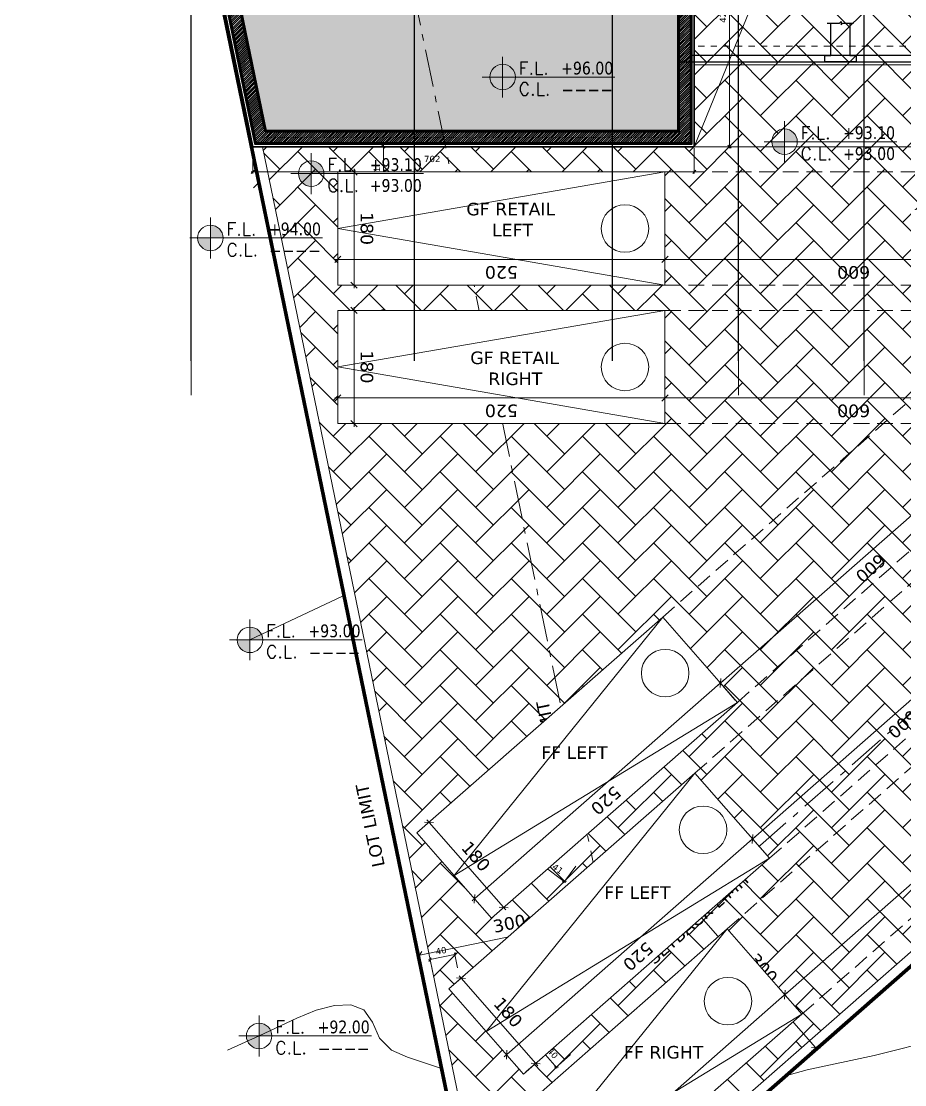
# Model space of a CAD drawing. Header units: inches. Extents: x -48 to 777, y -156 to 510.
# Drawn here: x 586.78 to 600.82, y 110.75 to 127.65 of the extents above; entities that cross this region are included whole.
import ezdxf
from ezdxf.enums import TextEntityAlignment as Align

# ---------------------------------------------------------------- set-up
doc = ezdxf.new("R2010")
doc.units = ezdxf.units.IN
doc.header["$MEASUREMENT"] = 0
doc.set_wipeout_variables(frame=1)
for name, pattern in [('ACAD_ISO10W100', [18, 12, -3, 0, -3]), ('HIDDEN', [0.375, 0.25, -0.125]), ('NUHA', [1.45, 0.75, -0.25, 0.2, -0.25])]:
    doc.linetypes.add(name, pattern=pattern)
doc.layers.get('Defpoints').update_dxf_attribs({"lineweight": 5})
for name, color, linetype, lineweight in [('A-ANNOTATION', 34, 'Continuous', 5), ('A-AXIS ST', 251, 'ACAD_ISO10W100', 5), ('A-DIM', 9, 'Continuous', 5), ('A-HIDDEN', 254, 'HIDDEN', 5), ('A-LEVELS', 139, 'Continuous', 20), ('A-LIMIT LOT', 235, 'ACAD_ISO10W100', 20), ('A-PILLARS', 1, 'Continuous', 60), ('A-SIGNS1', 20, 'Continuous', 15), ('A-SIGNS2', 30, 'Continuous', 15), ('A-TEXT', 50, 'Continuous', 15), ('C-STONE', 42, 'Continuous', 30), ('D-OTHERS', 77, 'Continuous', 20), ('D-STONE', 52, 'Continuous', 20), ('H-PILLARS', 61, 'Continuous', 5)]:
    doc.layers.add(name, color=color, linetype=linetype, lineweight=lineweight)
doc.layers.add('HH-DARK GREY', color=7, linetype='Continuous', lineweight=5, true_color=0x404040)
for name, color, linetype in [('pts pc', 7, 'Continuous'), ('Str-Axes', 8, 'Continuous'), ('str-basement2', 5, 'Continuous'), ('str-walls', 5, 'Continuous')]:
    doc.layers.add(name, color=color, linetype=linetype)
doc.styles.add('2mm', font='simplex.shx', dxfattribs={"height": 0.5})
doc.styles.add('ROMAND', font='verdana.ttf')
doc.styles.add('ROMANS', font='romans__.ttf', dxfattribs={"height": 0.14})
doc.dimstyles.new('M-1.100', dxfattribs={"dimtxt": 0.2, "dimasz": 0.1, "dimexe": 0.05, "dimexo": 0.05, "dimgap": 0.1, "dimtad": 1, "dimlfac": 100, "dimrnd": 0.5, "dimzin": 9, "dimdsep": 46, "dimtxsty": 'ROMAND', "dimblk": 'OBLIQUE', "dimcen": 1, "dimdle": 0.05, "dimclrd": 256, "dimclre": 256, "dimclrt": 2, "dimadec": 0, "dimazin": 0, "dimtfac": 0.666667, "dimtmove": 2, "dimatfit": 3, "dimfxl": 0.04, "dimtolj": 1, "dimtzin": 5, "dimlwd": -1, "dimlwe": -1, "dimarcsym": 0})
doc.dimstyles.new('M-1.50', dxfattribs={"dimtxt": 0.1, "dimasz": 0.05, "dimexe": 0.025, "dimexo": 0.025, "dimgap": 0.05, "dimtad": 1, "dimlfac": 100, "dimrnd": 0.5, "dimzin": 9, "dimdsep": 46, "dimtxsty": 'ROMAND', "dimblk": 'OBLIQUE', "dimcen": 1, "dimdle": 0.025, "dimclrd": 256, "dimclre": 256, "dimclrt": 2, "dimadec": 0, "dimazin": 0, "dimtfac": 0.666667, "dimtmove": 2, "dimatfit": 3, "dimfxl": 0.04, "dimtolj": 1, "dimtzin": 5, "dimlwd": -1, "dimlwe": -1, "dimarcsym": 0})

# ---------------------------------------------------------------- blocks, each defined once
blk = doc.blocks.new('_Oblique')
at = {"color": 0, "linetype": 'ByBlock', "lineweight": -2}
blk.add_line((-0.5, -0.5), (0.5, 0.5), dxfattribs=at)
blk = doc.blocks.new('*D978')
at = {"layer": 'A-DIM', "transparency": 16777216}
for p, q in [((-315982.085, -27943.576), (-315981.979, -27943.483)), ((-315982.05, -27943.479), (-315980.006, -27945.809)), ((-315980.107, -27945.832), (-315980.001, -27945.738))]:
    blk.add_line(p, q, dxfattribs=at)
at = {"layer": 'Defpoints', "color": 0, "transparency": 16777216}
for p in [(-315982.123, -27943.609), (-315980.039, -27945.771), (-315980.145, -27945.865)]:
    blk.add_point(p, dxfattribs=at)
at = {"layer": 'A-DIM', "transparency": 16777216, "xscale": 0.1, "yscale": 0.1, "zscale": 0.1}
for p, rotation in [((-315982.017, -27943.516), 131.2570004543048), ((-315980.039, -27945.771), 311.2570004543048)]:
    blk.add_blockref('_Oblique', p, dxfattribs=dict(at, rotation=rotation))
at = {"layer": 'A-DIM', "color": 2, "transparency": 16777216, "insert": (-315980.874, -27944.509), "char_height": 0.2, "attachment_point": 5, "rotation": 311.257, "style": 'ROMAND'}
blk.add_mtext('\\A1;300', dxfattribs=at)
blk = doc.blocks.new('*D979')
at = {"layer": 'A-DIM', "transparency": 16777216}
for p, q in [((-315983.548, -27942.978), (-315983.391, -27943.742)), ((-315986.486, -27943.584), (-315986.329, -27944.348)), ((-315983.352, -27943.683), (-315986.388, -27944.309))]:
    blk.add_line(p, q, dxfattribs=at)
at = {"layer": 'Defpoints', "color": 0, "transparency": 16777216}
for p in [(-315983.558, -27942.929), (-315986.497, -27943.535), (-315986.339, -27944.299)]:
    blk.add_point(p, dxfattribs=at)
at = {"layer": 'A-DIM', "transparency": 16777216, "xscale": 0.1, "yscale": 0.1, "zscale": 0.1}
for p, rotation in [((-315983.401, -27943.693), 11.65575850897572), ((-315986.339, -27944.299), 191.6557585089757)]:
    blk.add_blockref('_Oblique', p, dxfattribs=dict(at, rotation=rotation))
at = {"layer": 'A-DIM', "color": 2, "transparency": 16777216, "insert": (-315984.911, -27943.796), "char_height": 0.2, "attachment_point": 5, "rotation": 11.6558, "style": 'ROMAND'}
blk.add_mtext('\\A1;300', dxfattribs=at)
blk = doc.blocks.new('GXFHGCGFCD')
at = {"layer": 'A-SIGNS1', "linetype": 'NUHA'}
h = blk.add_hatch(color=256, dxfattribs=at)
h.paths.add_polyline_path([(90.382, 61.33), (90.382, 61.17), (90.542, 61.17, 0.414214)])
h.paths.add_polyline_path([(90.382, 61.17), (90.222, 61.17, 0.414214), (90.382, 61.01)])
at = {"layer": 'A-SIGNS1'}
for p, q in [((90.382, 60.914), (90.382, 61.426)), ((90.126, 61.17), (91.79, 61.17))]:
    blk.add_line(p, q, dxfattribs=at)
blk.add_circle((90.382, 61.17), 0.16, dxfattribs=at)
blk = doc.blocks.new('DGXFHXFGDFD')
at = {"layer": 'A-SIGNS1'}
blk.add_blockref('GXFHGCGFCD', (0, 0), dxfattribs=at)
at = {"layer": 'A-SIGNS2', "linetype": 'NUHA', "style": 'ROMANS'}
for s, p in [('F.L.', (90.583, 61.203)), ('C.L.', (90.583, 60.941))]:
    blk.add_text(s, height=0.16, dxfattribs=at).set_placement(p)
at = {"layer": 'A-SIGNS2', "style": 'ROMANS', "width": 0.910135, "flags": 4}
for tag, p, p2 in [('NIV.FINI', (91.116, 61.203), (91.79, 61.203)), ('NIV.BETON', (91.116, 60.941), (91.79, 60.941))]:
    blk.add_attdef(tag, text='', height=0.16, dxfattribs=at).set_placement(p, p2, align=Align.FIT)
blk = doc.blocks.new('*D1116')
at = {"layer": 'A-DIM', "transparency": 16777216}
for p, q in [((597.502, 129.857), (598.06, 129.857)), ((598.035, 129.882), (598.035, 125.632)), ((597.502, 125.657), (598.06, 125.657))]:
    blk.add_line(p, q, dxfattribs=at)
at = {"layer": 'Defpoints', "color": 0, "transparency": 16777216}
for p in [(597.477, 129.857), (597.477, 125.657), (598.035, 125.657)]:
    blk.add_point(p, dxfattribs=at)
at = {"layer": 'A-DIM', "transparency": 16777216, "xscale": 0.05, "yscale": 0.05, "zscale": 0.05}
for p, rotation in [((598.035, 129.857), 90), ((598.035, 125.657), 270)]:
    blk.add_blockref('_Oblique', p, dxfattribs=dict(at, rotation=rotation))
at = {"layer": 'A-DIM', "color": 2, "transparency": 16777216, "insert": (597.933, 127.757), "char_height": 0.1, "attachment_point": 5, "rotation": 90, "style": 'ROMAND'}
blk.add_mtext('\\A1;420', dxfattribs=at)
blk = doc.blocks.new('*D1117')
at = {"layer": 'A-DIM', "transparency": 16777216}
for p, q in [((590.458, 125.632), (590.458, 125.233)), ((597.477, 125.632), (597.477, 125.233)), ((597.502, 125.258), (590.433, 125.258))]:
    blk.add_line(p, q, dxfattribs=at)
at = {"layer": 'Defpoints', "color": 0, "transparency": 16777216}
for p in [(590.458, 125.657), (597.477, 125.657), (590.458, 125.258)]:
    blk.add_point(p, dxfattribs=at)
at = {"layer": 'A-DIM', "transparency": 16777216, "xscale": 0.05, "yscale": 0.05, "zscale": 0.05, "rotation": 180}
blk.add_blockref('_Oblique', (590.458, 125.258), dxfattribs=at)
at = {"layer": 'A-DIM', "transparency": 16777216, "xscale": 0.05, "yscale": 0.05, "zscale": 0.05}
blk.add_blockref('_Oblique', (597.477, 125.258), dxfattribs=at)
at = {"layer": 'A-DIM', "color": 2, "transparency": 16777216, "insert": (593.31, 125.462), "char_height": 0.1, "attachment_point": 5, "style": 'ROMAND'}
blk.add_mtext('\\A1;702', dxfattribs=at)
blk = doc.blocks.new('*D1118')
at = {"layer": 'A-DIM', "transparency": 16777216}
for p, q in [((592.848, 125.657), (592.508, 125.657)), ((592.533, 125.682), (592.533, 124.823)), ((592.848, 124.848), (592.508, 124.848))]:
    blk.add_line(p, q, dxfattribs=at)
at = {"layer": 'Defpoints', "color": 0, "transparency": 16777216}
for p in [(592.873, 125.657), (592.533, 124.848), (592.873, 124.848)]:
    blk.add_point(p, dxfattribs=at)
at = {"layer": 'A-DIM', "transparency": 16777216, "xscale": 0.05, "yscale": 0.05, "zscale": 0.05}
for p, rotation in [((592.533, 125.657), 90), ((592.533, 124.848), 270)]:
    blk.add_blockref('_Oblique', p, dxfattribs=dict(at, rotation=rotation))
at = {"layer": 'A-DIM', "color": 2, "transparency": 16777216, "insert": (592.431, 125.253), "char_height": 0.1, "attachment_point": 5, "rotation": 90, "style": 'ROMAND'}
blk.add_mtext('\\A1;81', dxfattribs=at)
blk = doc.blocks.new('*D1119')
at = {"layer": 'A-DIM', "transparency": 16777216}
for p, q in [((592.751, 123.048), (592.508, 123.048)), ((592.533, 123.073), (592.533, 122.623)), ((592.751, 122.648), (592.508, 122.648))]:
    blk.add_line(p, q, dxfattribs=at)
at = {"layer": 'Defpoints', "color": 0, "transparency": 16777216}
for p in [(592.776, 123.048), (592.533, 122.648), (592.776, 122.648)]:
    blk.add_point(p, dxfattribs=at)
at = {"layer": 'A-DIM', "transparency": 16777216, "xscale": 0.05, "yscale": 0.05, "zscale": 0.05}
for p, rotation in [((592.533, 123.048), 90), ((592.533, 122.648), 270)]:
    blk.add_blockref('_Oblique', p, dxfattribs=dict(at, rotation=rotation))
at = {"layer": 'A-DIM', "color": 2, "transparency": 16777216, "insert": (592.431, 122.848), "char_height": 0.1, "attachment_point": 5, "rotation": 90, "style": 'ROMAND'}
blk.add_mtext('\\A1;40', dxfattribs=at)
blk = doc.blocks.new('*D1120')
at = {"layer": 'A-DIM', "transparency": 16777216}
for p, q in [((595.261, 114.466), (595.067, 114.203)), ((595.061, 114.238), (595.431, 113.965)), ((595.591, 114.223), (595.396, 113.96))]:
    blk.add_line(p, q, dxfattribs=at)
at = {"layer": 'Defpoints', "color": 0, "transparency": 16777216}
for p in [(595.276, 114.486), (595.605, 114.243), (595.411, 113.98)]:
    blk.add_point(p, dxfattribs=at)
at = {"layer": 'A-DIM', "transparency": 16777216, "xscale": 0.05, "yscale": 0.05, "zscale": 0.05}
for p, rotation in [((595.082, 114.223), 143.5710580299973), ((595.411, 113.98), 323.5710580299973)]:
    blk.add_blockref('_Oblique', p, dxfattribs=dict(at, rotation=rotation))
at = {"layer": 'A-DIM', "color": 2, "transparency": 16777216, "insert": (595.306, 114.182), "char_height": 0.1, "attachment_point": 5, "rotation": 323.5711, "style": 'ROMAND'}
blk.add_mtext('\\A1;41', dxfattribs=at)
blk = doc.blocks.new('*D1121')
at = {"layer": 'A-DIM', "transparency": 16777216}
for p, q in [((595.245, 111.533), (594.999, 111.317)), ((595.001, 111.352), (595.298, 111.014)), ((595.509, 111.232), (595.263, 111.016))]:
    blk.add_line(p, q, dxfattribs=at)
at = {"layer": 'Defpoints', "color": 0, "transparency": 16777216}
for p in [(595.264, 111.549), (595.528, 111.248), (595.282, 111.033)]:
    blk.add_point(p, dxfattribs=at)
at = {"layer": 'A-DIM', "transparency": 16777216, "xscale": 0.05, "yscale": 0.05, "zscale": 0.05}
for p, rotation in [((595.018, 111.333), 131.257000454124), ((595.282, 111.033), 311.2570004541241)]:
    blk.add_blockref('_Oblique', p, dxfattribs=dict(at, rotation=rotation))
at = {"layer": 'A-DIM', "color": 2, "transparency": 16777216, "insert": (595.226, 111.25), "char_height": 0.1, "attachment_point": 5, "rotation": 311.257, "style": 'ROMAND'}
blk.add_mtext('\\A1;40', dxfattribs=at)
blk = doc.blocks.new('*D1140')
at = {"layer": 'A-DIM', "transparency": 16777216}
for p, q in [((593.692, 112.824), (593.251, 112.733)), ((593.319, 112.529), (593.271, 112.763)), ((593.711, 112.61), (593.662, 112.844))]:
    blk.add_line(p, q, dxfattribs=at)
at = {"layer": 'Defpoints', "color": 0, "transparency": 16777216}
for p in [(593.276, 112.738), (593.716, 112.585), (593.324, 112.505)]:
    blk.add_point(p, dxfattribs=at)
at = {"layer": 'A-DIM', "transparency": 16777216, "xscale": 0.05, "yscale": 0.05, "zscale": 0.05}
for p, rotation in [((593.276, 112.738), 191.6557585089467), ((593.668, 112.819), 11.65575850894671)]:
    blk.add_blockref('_Oblique', p, dxfattribs=dict(at, rotation=rotation))
at = {"layer": 'A-DIM', "color": 2, "transparency": 16777216, "insert": (593.451, 112.879), "char_height": 0.1, "attachment_point": 5, "rotation": 11.6558, "style": 'ROMAND'}
blk.add_mtext('\\A1;40', dxfattribs=at)
blk = doc.blocks.new('*D14')
at = {"layer": 'A-DIM', "transparency": 16777216}
for p, q in [((429.346, -26.916), (429.346, -27.325)), ((435.346, -26.916), (435.346, -27.325)), ((429.296, -27.275), (435.396, -27.275))]:
    blk.add_line(p, q, dxfattribs=at)
at = {"layer": 'Defpoints', "color": 0, "transparency": 16777216}
for p in [(429.346, -26.866), (435.346, -26.866), (435.346, -27.275)]:
    blk.add_point(p, dxfattribs=at)
at = {"layer": 'A-DIM', "transparency": 16777216, "xscale": 0.1, "yscale": 0.1, "zscale": 0.1, "rotation": 180}
blk.add_blockref('_Oblique', (429.346, -27.275), dxfattribs=at)
at = {"layer": 'A-DIM', "transparency": 16777216, "xscale": 0.1, "yscale": 0.1, "zscale": 0.1}
blk.add_blockref('_Oblique', (435.346, -27.275), dxfattribs=at)
at = {"layer": 'A-DIM', "color": 2, "transparency": 16777216, "insert": (432.346, -27.071), "char_height": 0.2, "attachment_point": 5, "style": 'ROMAND'}
blk.add_mtext('\\A1;600', dxfattribs=at)
blk = doc.blocks.new('*D15')
at = {"layer": 'A-DIM', "transparency": 16777216}
for p, q in [((435.346, -26.916), (435.346, -27.325)), ((440.546, -26.916), (440.546, -27.325)), ((435.296, -27.275), (440.596, -27.275))]:
    blk.add_line(p, q, dxfattribs=at)
at = {"layer": 'Defpoints', "color": 0, "transparency": 16777216}
for p in [(435.346, -26.866), (440.546, -26.866), (440.546, -27.275)]:
    blk.add_point(p, dxfattribs=at)
at = {"layer": 'A-DIM', "transparency": 16777216, "xscale": 0.1, "yscale": 0.1, "zscale": 0.1, "rotation": 180}
blk.add_blockref('_Oblique', (435.346, -27.275), dxfattribs=at)
at = {"layer": 'A-DIM', "transparency": 16777216, "xscale": 0.1, "yscale": 0.1, "zscale": 0.1}
blk.add_blockref('_Oblique', (440.546, -27.275), dxfattribs=at)
at = {"layer": 'A-DIM', "color": 2, "transparency": 16777216, "insert": (437.946, -27.071), "char_height": 0.2, "attachment_point": 5, "style": 'ROMAND'}
blk.add_mtext('\\A1;520', dxfattribs=at)
blk = doc.blocks.new('*D13')
at = {"layer": 'A-DIM', "transparency": 16777216}
for p, q in [((440.496, -26.866), (440.239, -26.866)), ((440.289, -26.816), (440.289, -28.716)), ((440.496, -28.666), (440.239, -28.666))]:
    blk.add_line(p, q, dxfattribs=at)
at = {"layer": 'Defpoints', "color": 0, "transparency": 16777216}
for p in [(440.546, -26.866), (440.289, -28.666), (440.546, -28.666)]:
    blk.add_point(p, dxfattribs=at)
at = {"layer": 'A-DIM', "transparency": 16777216, "xscale": 0.1, "yscale": 0.1, "zscale": 0.1}
for p, rotation in [((440.289, -26.866), 90), ((440.289, -28.666), 270)]:
    blk.add_blockref('_Oblique', p, dxfattribs=dict(at, rotation=rotation))
at = {"layer": 'A-DIM', "color": 2, "transparency": 16777216, "insert": (440.085, -27.766), "char_height": 0.2, "attachment_point": 5, "rotation": 90, "style": 'ROMAND'}
blk.add_mtext('\\A1;180', dxfattribs=at)
blk = doc.blocks.new('AXIS')
at = {"layer": 'A-AXIS ST', "ltscale": 0.1}
for p, q in [((633.96853, 296.91777), (633.96853, 336.01919)), ((637.51853, 296.91777), (637.51853, 336.01919)), ((640.66853, 296.91777), (640.66853, 336.01919)), ((642.66853, 296.91777), (642.66853, 336.01919)), ((644.66853, 296.91777), (644.66853, 336.01919))]:
    blk.add_line(p, q, dxfattribs=at)
blk = doc.blocks.new('LOT 688  TOPOGRAPHIC PLAN')
at = {"layer": 'A-LEVELS', "linetype": 'Continuous'}
for points in [[(-315988.67861, -27932.76853), (-315988.12899, -27932.55361), (-315987.61857, -27932.28846), (-315987.21638, -27931.88282), (-315986.85842, -27931.41121), (-315986.45368, -27930.98156), (-315986.33575, -27930.89225), (-315986.25537, -27930.76912), (-315986.09546, -27930.51457), (-315985.44851, -27929.43765)], [(-315989.03521, -27939.28836), (-315986.72896, -27938.2041), (-315986.10672, -27937.95804), (-315985.4477, -27937.75571), (-315985.16063, -27937.757), (-315984.9448, -27937.88754), (-315984.78576, -27938.12402), (-315984.66471, -27938.43665), (-315984.46135, -27939.17131), (-315984.34143, -27939.53378), (-315984.18427, -27939.85333), (-315983.97641, -27940.10802), (-315983.72432, -27940.30529), (-315983.132, -27940.58452), (-315982.49628, -27940.80501), (-315981.9025, -27941.07764), (-315981.62323, -27941.24284), (-315981.31826, -27941.34804), (-315981.01017, -27941.44944), (-315980.68899, -27941.48547), (-315980.04716, -27941.52857), (-315979.422, -27941.34025), (-315978.16007, -27941.02691)], [(-315978.65945, -27933.32221), (-315978.53827, -27933.01962)], [(-315978.19645, -27931.12205), (-315978.71368, -27931.62849), (-315979.19667, -27932.12194), (-315979.61338, -27932.51968), (-315980.09919, -27932.94258), (-315980.30577, -27933.18141), (-315980.41815, -27933.43919), (-315980.42254, -27933.57533), (-315980.38574, -27933.71481), (-315980.21493, -27933.96535), (-315979.96809, -27934.12185), (-315979.68201, -27934.20583), (-315979.10161, -27934.35097), (-315978.97168, -27934.37809), (-315978.87935, -27934.32685), (-315978.8178, -27934.21173), (-315978.77809, -27934.05116), (-315978.72857, -27933.66721), (-315978.65945, -27933.32221)], [(-315989.39181, -27945.80818), (-315988.88895, -27945.58243), (-315988.29014, -27945.29745), (-315987.98139, -27945.1748), (-315987.68957, -27945.09667), (-315987.43207, -27945.08653), (-315987.22627, -27945.16785), (-315987.08763, -27945.36173), (-315986.97357, -27945.6165), (-315986.78587, -27945.80833), (-315986.53091, -27945.92217), (-315985.49258, -27946.26497), (-315984.97471, -27946.43377)], [(-315981.22525, -27946.41458), (-315980.17565, -27946.12034), (-315979.1134, -27945.89144), (-315978.05776, -27945.63019), (-315977.07657, -27945.22511), (-315976.57665, -27945.02288), (-315976.03899, -27944.8668), (-315975.47354, -27944.74929), (-315975.38202, -27944.65865), (-315975.31376, -27944.53917), (-315975.17107, -27944.30791), (-315974.00827, -27942.47472), (-315972.91078, -27940.59301), (-315971.93056, -27938.65337), (-315971.63, -27938.21688), (-315971.2575, -27937.83798), (-315970.82809, -27937.50509), (-315970.35676, -27937.20661), (-315968.34978, -27936.12749), (-315966.50385, -27934.95966)]]:
    blk.add_lwpolyline(points, dxfattribs=at)
at = {"layer": 'A-LIMIT LOT', "linetype": 'Continuous', "const_width": 0.1}
blk.add_lwpolyline([(-315996.80172, -27893.57917), (-315985.1164, -27950.2257), (-315970.22923, -27937.16678), (-315964.6636, -27941.43051), (-315964.08799, -27936.87852), (-315969.32038, -27930.53073), (-315969.32038, -27896.23659), (-315996.80172, -27893.57917)], dxfattribs=at)
at = {"layer": 'pts pc', "linetype": 'Continuous'}
for points in [[(-315982.1277, -27929.94473), (-315982.83848, -27930.64793)], [(-315982.13149, -27930.65172), (-315982.83469, -27929.94094)], [(-315985.97898, -27930.54609), (-315986.68976, -27931.24929)], [(-315985.98277, -27931.25308), (-315986.68597, -27930.5423)], [(-315988.26759, -27931.39984), (-315988.97837, -27932.10304)], [(-315988.27138, -27932.10683), (-315988.97458, -27931.39605)], [(-315978.65715, -27932.83638), (-315979.36793, -27933.53957)], [(-315978.66094, -27933.54337), (-315979.36414, -27932.83259)], [(-315983.98475, -27933.86583), (-315984.69553, -27934.56903)], [(-315983.98854, -27934.57282), (-315984.69174, -27933.86204)], [(-315982.8946, -27934.02768), (-315983.60538, -27934.73088)], [(-315982.89839, -27934.73467), (-315983.60159, -27934.02389)], [(-315981.62576, -27934.80749), (-315982.33654, -27935.51069)], [(-315981.62955, -27935.51448), (-315982.33275, -27934.8037)], [(-315981.13152, -27935.71951), (-315981.98115, -27935.15909)], [(-315978.80234, -27938.65468), (-315979.51312, -27939.35788)], [(-315978.80613, -27939.36167), (-315979.50933, -27938.65089)]]:
    blk.add_lwpolyline(points, dxfattribs=at)
blk.add_lwpolyline([(-315981.98115, -27935.15909), (-315981.69564, -27935.40731), (-315981.64058, -27935.32383)], close=True, dxfattribs=at)
at = {"layer": 'A-SIGNS1'}
ref = blk.add_blockref('DGXFHXFGDFD', (-316093.72857, -28009.6367), dxfattribs=dict(at, xscale=1.267200000000003, yscale=1.267200000000003, zscale=1.267200000000003))
ref.add_attrib('NIV.FINI', '+94.00', dxfattribs={"layer": 'A-SIGNS2', "height": 0.202752, "style": 'ROMAND', "width": 0.797031}).set_placement((-315978.26655, -27932.08009), (-315977.43858, -27932.08009), align=Align.FIT)
ref.add_attrib('NIV.BETON', '----', dxfattribs={"layer": 'A-SIGNS2', "height": 0.202752, "style": 'ROMAND', "width": 1.634557}).set_placement((-315978.26655, -27932.41186), (-315977.43858, -27932.41186), align=Align.FIT)
at = {"layer": 'pts pc', "color": 1, "char_height": 0.5, "attachment_point": 1, "rotation": 359.692852, "style": '2mm'}
for s, insert, width in [('\\Fsimplex.shx;\\W1.0000000000;\\T1.0000000000;\\o\\l93.481', (-315981.98176, -27930.04901), 2.9761905), ('\\Fsimplex.shx;\\W1.0000000000;\\T1.0000000000;\\o\\l93.999', (-315985.83304, -27930.65038), 3.0714286), ('\\Fsimplex.shx;\\W1.0000000000;\\T1.0000000000;\\o\\l94.156', (-315988.12165, -27931.50412), 2.9761905), ('\\Fsimplex.shx;\\W1.0000000000;\\T1.0000000000;\\o\\l93.737', (-315982.74866, -27934.13196), 3.0714286), ('\\Fsimplex.shx;\\W1.0000000000;\\T1.0000000000;\\o\\l93.469', (-315987.32114, -27935.0831), 3.0714286), ('\\Fsimplex.shx;\\W1.0000000000;\\T1.0000000000;\\o\\l93.804', (-315981.23377, -27936.21897), 3.0714286)]:
    blk.add_mtext(s, dxfattribs=dict(at, insert=insert, width=width))
at = {"linetype": 'Continuous'}
blk.add_wipeout([(-315996.80172, -27893.57917), (-315969.32038, -27896.23659), (-315969.32038, -27930.53073), (-315964.08799, -27936.87852), (-315964.6636, -27941.43051), (-315970.22923, -27937.16678), (-315985.1164, -27950.2257)], dxfattribs=at).dxf.layer = 'A-LIMIT LOT'
at = {"layer": 'A-HIDDEN', "linetype": 'ACAD_ISO10W100', "ltscale": 0.05}
blk.add_lwpolyline([(-315992.30527, -27900.52725), (-315983.21966, -27944.57125), (-315970.69258, -27933.58259), (-315972.32038, -27931.60779), (-315972.32038, -27902.3323)], close=True, dxfattribs=at)
at = {"layer": 'A-SIGNS1'}
ref = blk.add_blockref('DGXFHXFGDFD', (-316104.19614, -28010.41567), dxfattribs=dict(at, xscale=1.267200000000003, yscale=1.267200000000003, zscale=1.267200000000003))
ref.add_attrib('NIV.FINI', '+94.00', dxfattribs={"layer": 'A-SIGNS2', "height": 0.202752, "style": 'ROMAND', "width": 0.797031}).set_placement((-315988.73412, -27932.85906), (-315987.90616, -27932.85906), align=Align.FIT)
ref.add_attrib('NIV.BETON', '----', dxfattribs={"layer": 'A-SIGNS2', "height": 0.202752, "style": 'ROMAND', "width": 1.634557}).set_placement((-315988.73412, -27933.19083), (-315987.90616, -27933.19083), align=Align.FIT)
ref = blk.add_blockref('DGXFHXFGDFD', (-316103.56711, -28016.80312), dxfattribs=dict(at, xscale=1.267200000000003, yscale=1.267200000000003, zscale=1.267200000000003))
ref.add_attrib('NIV.FINI', '+93.00', dxfattribs={"layer": 'A-SIGNS2', "height": 0.202752, "style": 'ROMAND', "width": 0.797031}).set_placement((-315988.10509, -27939.2465), (-315987.27712, -27939.2465), align=Align.FIT)
ref.add_attrib('NIV.BETON', '----', dxfattribs={"layer": 'A-SIGNS2', "height": 0.202752, "style": 'ROMAND', "width": 1.634557}).set_placement((-315988.10509, -27939.57827), (-315987.27712, -27939.57827), align=Align.FIT)
ref = blk.add_blockref('DGXFHXFGDFD', (-316103.42085, -28023.09719), dxfattribs=dict(at, xscale=1.267200000000003, yscale=1.267200000000003, zscale=1.267200000000003))
ref.add_attrib('NIV.FINI', '+92.00', dxfattribs={"layer": 'A-SIGNS2', "height": 0.202752, "style": 'ROMAND', "width": 0.797031}).set_placement((-315987.95883, -27945.54058), (-315987.13086, -27945.54058), align=Align.FIT)
ref.add_attrib('NIV.BETON', '----', dxfattribs={"layer": 'A-SIGNS2', "height": 0.202752, "style": 'ROMAND', "width": 1.634557}).set_placement((-315987.95883, -27945.87234), (-315987.13086, -27945.87234), align=Align.FIT)
at = {"layer": 'A-TEXT', "char_height": 0.2, "width": 7.1807633, "attachment_point": 1, "style": 'ROMAND'}
for s, insert, rotation in [('SETBACK LIMIT', (-315984.06845, -27942.31108), 101.655751), ('LOT LIMIT', (-315987.08536, -27942.91717), 101.655751), ('SETBACK LIMIT', (-315982.74129, -27944.30791), 41.257)]:
    blk.add_mtext(s, dxfattribs=dict(at, insert=insert, rotation=rotation))
at = {"layer": 'A-DIM'}
for p1, p2, distance, picture, middle in [((-315983.55846, -27942.92885), (-315986.4966, -27943.53495), 0.77986, '*D979', (-315984.91122, -27943.79572)), ((-315982.12308, -27943.60934), (-315980.14477, -27945.86462), 0.14136, '*D978', (-315980.87418, -27944.50913))]:
    dim = blk.add_aligned_dim(p1=p1, p2=p2, distance=distance, dimstyle='M-1.100', dxfattribs=at)
    dim.commit()
    dim.dimension.update_dxf_attribs({"geometry": picture, "text_midpoint": middle})
blk = doc.blocks.new('fdgsdhv')
blk.add_wipeout([(435.3458, -26.866), (435.3458, -28.666), (440.5458, -28.666), (440.5458, -26.866)])
blk.add_lwpolyline([(435.3458, -28.666), (440.5458, -28.666), (440.5458, -26.866), (435.3458, -26.866)], close=True)
blk.add_lwpolyline([(435.3458, -26.866), (440.5458, -27.766), (435.3458, -28.666)])
at = {"layer": 'A-HIDDEN'}
for p, q in [((435.3458, -26.866), (429.3458, -26.866)), ((435.3458, -28.666), (429.3458, -28.666))]:
    blk.add_line(p, q, dxfattribs=at)
at = {"layer": 'A-DIM'}
for base, p1, p2, picture, middle in [((435.3458, -27.27505), (429.3458, -26.866), (435.3458, -26.866), '*D14', (432.3458, -27.07095)), ((440.5458, -27.27505), (435.3458, -26.866), (440.5458, -26.866), '*D15', (437.9458, -27.07088))]:
    dim = blk.add_linear_dim(base=base, p1=p1, p2=p2, dimstyle='M-1.100', dxfattribs=at)
    dim.commit()
    dim.dimension.update_dxf_attribs({"geometry": picture, "text_midpoint": middle})
dim = blk.add_linear_dim(base=(440.28932, -28.666), p1=(440.5458, -26.866), p2=(440.5458, -28.666), angle=90, dimstyle='M-1.100', dxfattribs=at)
dim.commit()
dim.dimension.update_dxf_attribs({"geometry": '*D13', "text_midpoint": (440.08476, -27.766)})

msp = doc.modelspace()

# ---------------------------------------------------------------- block references
at = {"layer": 'A-TEXT'}
msp.add_blockref('LOT 688  TOPOGRAPHIC PLAN', (316579.44716, 28057.10823), dxfattribs=at)

# ---------------------------------------------------------------- next in the draw order: hatches: boundary and pattern name
at = {"layer": 'H-PILLARS'}
h = msp.add_hatch(dxfattribs=at)
h.set_pattern_fill('ANSI31', color=256, scale=0.2)
h.set_pattern_definition([(45, (-242.491753, -175.210882), (-0.0176776695, 0.0176776695), [])])
h.paths.add_polyline_path([(582.69753, 163.52402), (590.49863, 125.70688), (597.42678, 125.70688), (597.42678, 129.60688), (597.22678, 129.60688), (597.22678, 125.90688), (590.66159, 125.90688), (582.9059, 163.50387)])
at = {"layer": 'HH-DARK GREY'}
h = msp.add_hatch(dxfattribs=at)
h.set_pattern_fill('EARTH', color=256, scale=2)
h.set_pattern_definition([(0, (-242.49175, -174.7109), (0.5, 0.5), [0.5, -0.5]), (0, (-242.49175, -174.5234), (0.5, 0.5), [0.5, -0.5]), (0, (-242.49175, -174.3359), (0.5, 0.5), [0.5, -0.5]), (90, (-242.42925, -174.2734), (-0.5, 0.5), [0.5, -0.5]), (90, (-242.24175, -174.2734), (-0.5, 0.5), [0.5, -0.5]), (90, (-242.05425, -174.2734), (-0.5, 0.5), [0.5, -0.5])])
edge = h.paths.add_edge_path()
edge.add_line((589.47678, 155.05845), (589.47678, 148.30845))
edge.add_line((589.47678, 148.30845), (589.97678, 148.30845))
edge.add_line((589.97678, 148.30845), (589.97678, 143.05688))
edge.add_line((589.97678, 143.05688), (592.77678, 143.05688))
edge.add_line((592.77678, 143.05688), (592.77678, 129.60688))
edge.add_line((592.77678, 129.60688), (597.22678, 129.60688))
edge.add_line((597.22678, 129.60688), (597.22678, 125.90688))
edge.add_line((597.22678, 125.90688), (590.66159, 125.90688))
edge.add_line((590.66159, 125.90688), (582.9059, 163.50387))
edge.add_line((582.9059, 163.50387), (609.87678, 160.89581))
edge.add_line((609.87678, 160.89581), (609.87678, 126.48774))
edge.add_line((609.87678, 126.48774), (610.35557, 125.90688))
edge.add_line((610.35557, 125.90688), (604.37678, 125.90688))
edge.add_arc((604.37678, 129.15688), 3.25, 180, 270, ccw=False)
edge.add_line((601.12678, 129.15688), (601.12678, 129.60688))
edge.add_line((601.12678, 129.60688), (605.57678, 129.60688))
edge.add_line((605.57678, 129.60688), (605.57678, 143.05688))
edge.add_line((605.57678, 143.05688), (607.12678, 143.05688))
edge.add_line((607.12678, 143.05688), (607.12678, 147.60861))
edge.add_line((607.12678, 147.60861), (605.42678, 147.60861))
edge.add_line((605.42678, 147.60861), (605.4268, 154.90849))
edge.add_line((605.4268, 154.90849), (603.57164, 154.90845))
edge.add_line((603.57164, 154.90845), (603.57158, 155.05832))
edge.add_line((603.57158, 155.05832), (589.47678, 155.05853))
edge.add_line((589.47678, 155.05853), (589.47678, 154.98002))
edge.add_line((589.47678, 154.98002), (589.47678, 155.05845))
h = msp.add_hatch(dxfattribs=at)
h.set_pattern_fill('AR-HBONE', color=256, scale=0.1)
h.set_pattern_definition([(45, (594, -4e-14), (4e-17, 0.5656854), [1.2, -0.4]), (135, (594.28284, 0.28284), (4e-17, 0.5656854), [1.2, -0.4])])
edge = h.paths.add_edge_path()
edge.add_line((600.87678, 129.15688), (600.87678, 129.65688))
edge.add_line((600.87678, 129.65688), (597.47678, 129.65688))
edge.add_line((597.47678, 129.65688), (597.47678, 125.65688))
edge.add_line((597.47678, 125.65688), (590.61105, 125.65688))
edge.add_line((590.61105, 125.65688), (594.4256, 107.16525))
edge.add_line((594.4256, 107.16525), (604.70094, 116.17871))
edge.add_arc((609.21052, 120.135), 5.99904, 131.596573, 221.260764, ccw=False)
edge.add_line((605.22787, 124.62131), (606.40842, 125.65688))
edge.add_line((606.40842, 125.65688), (604.37678, 125.65688))
edge.add_arc((604.37678, 129.15688), 3.5, 179.999981, 270.000019, ccw=False)
at = {"layer": 'str-walls'}
h = msp.add_hatch(dxfattribs=at)
h.set_pattern_fill('ANSI31', color=8, scale=0.4)
h.set_pattern_definition([(45, (4e-09, -99), (-0.035355339, 0.035355339), [])])
h.paths.add_polyline_path([(582.69753, 163.52402), (590.49863, 125.70688), (597.42678, 125.70688), (597.42678, 129.60688), (597.22678, 129.60688), (597.22678, 125.90688), (590.66159, 125.90688), (582.9059, 163.50387)])

# ---------------------------------------------------------------- next in the draw order: linework, layer by layer
at = {"layer": 'A-HIDDEN', "linetype": 'HIDDEN', "ltscale": 0.3}
for p, q in [((601.43739, 127.25688), (597.47678, 127.25688)), ((601.65465, 126.95688), (597.47678, 126.95688))]:
    msp.add_line(p, q, dxfattribs=at)
at = {"layer": 'A-PILLARS'}
msp.add_lwpolyline([(582.69753, 163.52402), (590.49863, 125.70688), (597.42678, 125.70688), (597.42678, 129.60688), (597.22678, 129.60688), (597.22678, 125.90688), (590.66159, 125.90688), (582.9059, 163.50387)], close=True, dxfattribs=at)
msp.add_lwpolyline([(589.47678, 155.05845), (589.47678, 148.30845), (589.97678, 148.30845), (589.97678, 143.05688), (592.77678, 143.05688), (592.77678, 129.60688), (597.22678, 129.60688), (597.22678, 125.90688), (590.66159, 125.90688), (582.9059, 163.50387)], dxfattribs=at)
at = {"layer": 'A-SIGNS1'}
for p, q in [((597.47678, 125.65688), (599.17678, 129.85688)), ((604.37678, 125.65688), (597.47678, 125.65688))]:
    msp.add_line(p, q, dxfattribs=at)
at = {"layer": 'C-STONE'}
msp.add_lwpolyline([(582.64544, 163.52905), (590.45789, 125.65688), (597.47678, 125.65688), (597.47678, 129.85688), (597.42678, 129.85688)], dxfattribs=at)
at = {"layer": 'D-STONE'}
for points in [[(614.78356, 115.67771), (609.21793, 119.94145), (594.33076, 106.88253), (590.45789, 125.65688)], [(614.78356, 115.67771), (614.80534, 115.84998), (609.2115, 120.13534), (594.4256, 107.16525), (590.61105, 125.65688)]]:
    msp.add_lwpolyline(points, dxfattribs=at)
at = {"layer": 'HH-DARK GREY'}
msp.add_lwpolyline([(605.57678, 143.05688), (607.12678, 143.05688), (607.12678, 147.60861), (605.42678, 147.60861), (605.4268, 154.80845), (605.4268, 154.80845), (605.4268, 155.05845), (589.47678, 155.05845), (589.47678, 148.30845), (589.97678, 148.30845), (589.97678, 143.05688), (592.77678, 143.05688), (592.77678, 129.60688), (597.22678, 129.60688), (597.47678, 129.60688), (597.47678, 126.95688), (601.65465, 126.95688, -0.17158349), (600.87678, 129.15688), (600.87678, 129.60688), (601.12678, 129.60688), (605.57678, 129.60688)], format="xyb", close=True, dxfattribs=at)
at = {"layer": 'Str-Axes', "ltscale": 0.1}
msp.add_line((589.47678, 122.25688), (589.47678, 161.35831), dxfattribs=at)
at = {"layer": 'str-basement2'}
for points in [[(601.12678, 129.20688), (601.12678, 129.85688), (597.22678, 129.85688), (597.22678, 127.00688), (601.9396, 127.00688, -0.18642956)], [(601.60189, 127.10688), (597.42678, 127.10688), (597.42678, 127.00688), (601.67863, 127.00688, -0.00913494)]]:
    msp.add_lwpolyline(points, format="xyb", close=True, dxfattribs=at)
for points in [[(599.94965, 127.62029), (599.94965, 127.10688), (600.04965, 127.10942), (600.04965, 127.00688), (599.54965, 127.00688), (599.54965, 127.10688), (599.64974, 127.10688), (599.64974, 127.62029)], [(599.58626, 127.62029), (599.78517, 127.62029), (599.80988, 127.645), (599.80988, 127.59557), (599.8346, 127.62029), (600.00731, 127.62029)]]:
    msp.add_lwpolyline(points, dxfattribs=at)
at = {"layer": 'str-walls'}
msp.add_lwpolyline([(582.69753, 163.52402), (590.49863, 125.70688), (597.42678, 125.70688), (597.42678, 129.60688), (597.22678, 129.60688), (597.22678, 125.90688), (590.66159, 125.90688), (582.9059, 163.50387)], close=True, dxfattribs=at)

# ---------------------------------------------------------------- next in the draw order: block references
at = {"layer": 'A-DIM'}
msp.add_blockref('AXIS', (-44.49175, -175.21088), dxfattribs=at)
at = {"layer": 'A-SIGNS1'}
ref = msp.add_blockref('DGXFHXFGDFD', (479.89749, 49.24935), dxfattribs=dict(at, xscale=1.267200000000003, yscale=1.267200000000003, zscale=1.267200000000003))
ref.add_attrib('NIV.FINI', '+96.00', dxfattribs={"layer": 'A-SIGNS2', "height": 0.202752, "style": 'ROMAND', "width": 0.797031}).set_placement((595.35951, 126.80597), (596.18747, 126.80597), align=Align.FIT)
ref.add_attrib('NIV.BETON', '----', dxfattribs={"layer": 'A-SIGNS2', "height": 0.202752, "style": 'ROMAND', "width": 1.634557}).set_placement((595.35951, 126.4742), (596.18747, 126.4742), align=Align.FIT)
ref = msp.add_blockref('DGXFHXFGDFD', (484.37872, 48.22184), dxfattribs=dict(at, xscale=1.267200000000003, yscale=1.267200000000003, zscale=1.267200000000003))
ref.add_attrib('NIV.FINI', '+93.10', dxfattribs={"layer": 'A-SIGNS2', "height": 0.202752, "style": 'ROMAND', "width": 0.797031}).set_placement((599.84074, 125.77845), (600.6687, 125.77845), align=Align.FIT)
ref.add_attrib('NIV.BETON', '+93.00', dxfattribs={"layer": 'A-SIGNS2', "height": 0.202752, "style": 'ROMAND', "width": 0.797031}).set_placement((599.84074, 125.44669), (600.6687, 125.44669), align=Align.FIT)

# ---------------------------------------------------------------- next in the draw order: dimensions: what is measured, and where the dimension line sits
at = {"layer": 'A-DIM'}
for base, p1, p2, picture, middle in [((598.0354, 125.65688), (597.47678, 129.85688), (597.47678, 125.65688), '*D1116', (597.93332, 127.75688)), ((592.53314, 124.84815), (592.87277, 125.65688), (592.87277, 124.84815), '*D1118', (592.43085, 125.25252)), ((592.53314, 122.64815), (592.77598, 123.04815), (592.77598, 122.64815), '*D1119', (592.43109, 122.84815))]:
    dim = msp.add_linear_dim(base=base, p1=p1, p2=p2, angle=90, dimstyle='M-1.50', dxfattribs=at)
    dim.commit()
    dim.dimension.update_dxf_attribs({"geometry": picture, "text_midpoint": middle})
dim = msp.add_linear_dim(base=(590.45789, 125.25823), p1=(597.47678, 125.65688), p2=(590.45789, 125.65688), dimstyle='M-1.50', dxfattribs=at)
dim.commit()
dim.dimension.update_dxf_attribs({"geometry": '*D1117', "text_midpoint": (593.31014, 125.4624), "dimtype": 160})
for p1, p2, distance, picture, middle in [((595.27603, 114.48626), (595.60544, 114.24314), -0.32744, '*D1120', (595.30578, 114.18184)), ((593.71572, 112.58549), (593.32415, 112.50471), -0.23847, '*D1140', (593.45114, 112.87859)), ((595.26389, 111.54915), (595.52767, 111.24845), -0.32744, '*D1121', (595.22634, 111.25017))]:
    dim = msp.add_aligned_dim(p1=p1, p2=p2, distance=distance, dimstyle='M-1.50', dxfattribs=at)
    dim.commit()
    dim.dimension.update_dxf_attribs({"geometry": picture, "text_midpoint": middle})

# ---------------------------------------------------------------- next in the draw order: block references
at = {"layer": 'D-OTHERS'}
for p, rotation in [((1032.35566, 96.59088), 180), ((1032.35566, 94.39088), 180), ((943.66396, 381.23562), 221.2570004541207)]:
    msp.add_blockref('fdgsdhv', p, dxfattribs=dict(at, rotation=rotation))

# ---------------------------------------------------------------- next in the draw order: linework, layer by layer
at = {"layer": 'A-ANNOTATION'}
msp.add_circle((596.3745, 124.35688), 0.37768, dxfattribs=at)

# ---------------------------------------------------------------- next in the draw order: block references
at = {"layer": 'A-SIGNS1'}
ref = msp.add_blockref('DGXFHXFGDFD', (476.85459, 47.71562), dxfattribs=dict(at, xscale=1.267200000000003, yscale=1.267200000000003, zscale=1.267200000000003))
ref.add_attrib('NIV.FINI', '+93.10', dxfattribs={"layer": 'A-SIGNS2', "height": 0.202752, "style": 'ROMAND', "width": 0.797031}).set_placement((592.31661, 125.27223), (593.14458, 125.27223), align=Align.FIT)
ref.add_attrib('NIV.BETON', '+93.00', dxfattribs={"layer": 'A-SIGNS2', "height": 0.202752, "style": 'ROMAND', "width": 0.797031}).set_placement((592.31661, 124.94047), (593.14458, 124.94047), align=Align.FIT)
at = {"layer": 'D-OTHERS', "rotation": 221.2570004541207}
msp.add_blockref('fdgsdhv', (943.15278, 383.71368), dxfattribs=at)

# ---------------------------------------------------------------- next in the draw order: texts
at = {"layer": 'A-ANNOTATION', "insert": (593.50279, 124.23271, -93), "char_height": 0.2, "width": 2.1455737, "attachment_point": 7, "style": 'ROMAND'}
msp.add_mtext('\\pi0.35049;GF RETAIL  \\P\\pi0.75888;LEFT', dxfattribs=at)

# ---------------------------------------------------------------- next in the draw order: linework, layer by layer
at = {"layer": 'A-ANNOTATION'}
msp.add_circle((596.3745, 122.15688), 0.37768, dxfattribs=at)
at = {"layer": 'Str-Axes', "ltscale": 0.1}
for p, q in [((593.02678, 122.25688), (593.02678, 161.35831)), ((596.17678, 122.25688), (596.17678, 161.35831)), ((598.17678, 122.25688), (598.17678, 161.35831)), ((600.17678, 122.25688), (600.17678, 161.35831))]:
    msp.add_line(p, q, dxfattribs=at)

# ---------------------------------------------------------------- next in the draw order: block references
at = {"layer": 'D-OTHERS', "rotation": 221.2570004541207}
msp.add_blockref('fdgsdhv', (944.17818, 378.76021), dxfattribs=at)

# ---------------------------------------------------------------- next in the draw order: texts
at = {"layer": 'A-ANNOTATION', "insert": (593.56389, 121.86555), "char_height": 0.2, "width": 2.1455737, "attachment_point": 7, "style": 'ROMAND'}
msp.add_mtext('\\pi0.35049;GF RETAIL  \\P\\pi0.63793;RIGHT', dxfattribs=at)

# ---------------------------------------------------------------- next in the draw order: linework, layer by layer
at = {"layer": 'A-ANNOTATION'}
for centre in [(597.01369, 117.29202), (597.61597, 114.80222), (598.01162, 112.0774)]:
    msp.add_circle(centre, 0.37768, dxfattribs=at)

# ---------------------------------------------------------------- next in the draw order: texts
at = {"layer": 'A-ANNOTATION', "char_height": 0.2, "width": 2.1455737, "attachment_point": 7, "style": 'ROMAND'}
for s, insert in [('\\pi0.55244;FF LEFT', (594.49155, 115.92831, -93)), ('\\pi0.55244;FF LEFT', (595.49239, 113.70358, -93)), ('\\pi0.43148;FF RIGHT', (595.92865, 111.16253, -93))]:
    msp.add_mtext(s, dxfattribs=dict(at, insert=insert))

doc.saveas('drawing.dxf')
